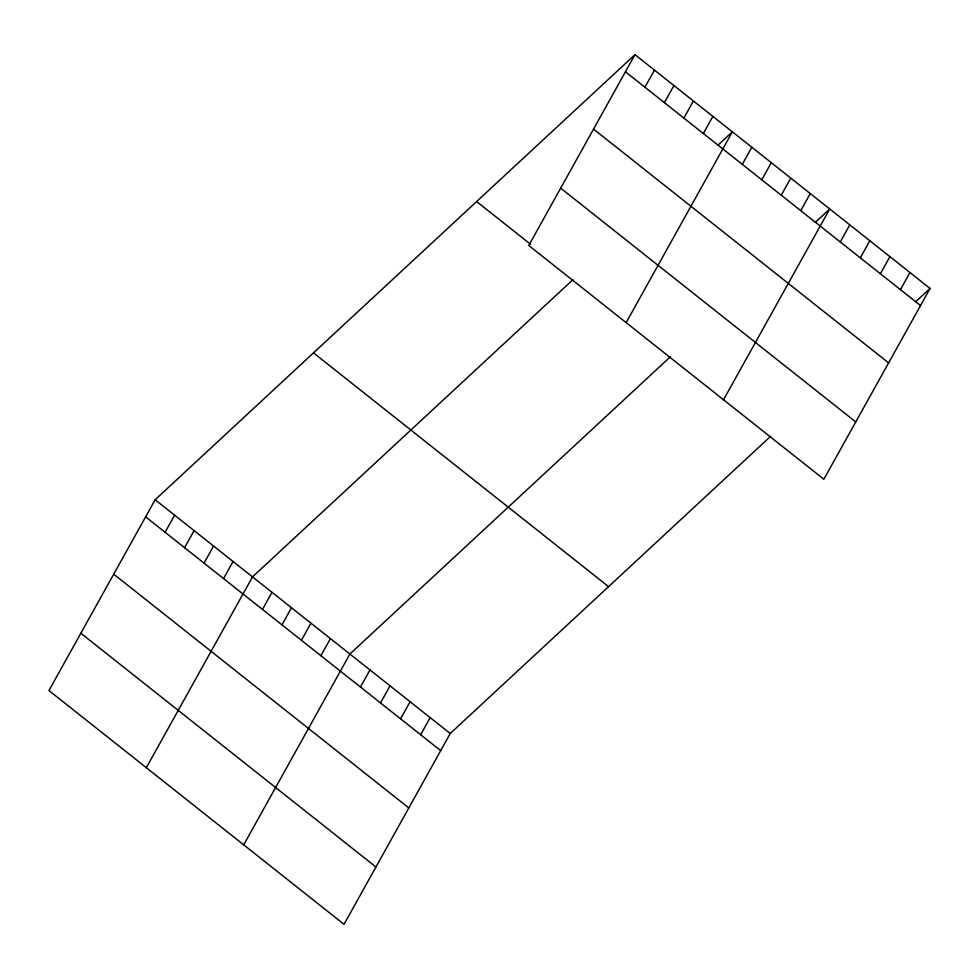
<?xml version="1.0" encoding="UTF-8"?>
<svg xmlns="http://www.w3.org/2000/svg" width="979" height="979" viewBox="0 0 979 979"><rect width="100%" height="100%" fill="white"/><g stroke="black" fill="none" stroke-linecap="round" stroke-linejoin="round"><path stroke-width="1.47" d="M634.967 54.677L528.77 245.484L823.853 479.245L930.05 288.45L634.967 54.677L155.147 499.755L48.95 690.55L344.033 924.323L450.23 733.516L770.657 436.291M165.096 532.282L174.617 515.174M184.578 547.714L194.099 530.606M204.048 563.145L213.569 546.037M223.53 578.577L233.051 561.469M146.324 767.695L252.521 576.9L572.96 279.664M262.47 609.427L271.991 592.319M281.952 624.859L291.473 607.751M301.422 640.29L310.943 623.182M320.904 655.722L330.425 638.614M644.928 87.217L654.449 70.109M243.698 844.84L349.895 654.033L670.334 356.809M664.398 102.648L673.919 85.54M360.443 687.038L369.964 669.93M683.88 118.08L693.401 100.972M380.513 702.934L390.034 685.826M703.35 133.499L712.871 116.403M400.57 718.831L410.091 701.723M626.156 322.617L732.353 131.822L717.95 145.173M420.64 734.727L430.16 717.619M742.302 164.362L751.823 147.254M761.772 179.793L771.293 162.685M781.254 195.225L790.775 178.117M800.724 210.644L810.245 193.548M723.53 399.762L829.727 208.968L815.323 222.319M840.263 241.972L849.784 224.864M860.333 257.869L869.854 240.761M880.402 273.765L889.923 256.657M900.46 289.662L909.98 272.554M915.659 301.801L930.05 288.45M625.446 71.785L920.529 305.558M593.543 129.106L888.626 362.879M560.673 188.164L855.756 421.937M476.626 201.552L530.471 244.212M313.488 352.881L608.571 586.654M155.147 499.755L450.23 733.516M145.626 516.851L440.709 750.624M113.723 574.171L408.806 807.944M80.853 633.229L375.936 867.002"/></g></svg>
